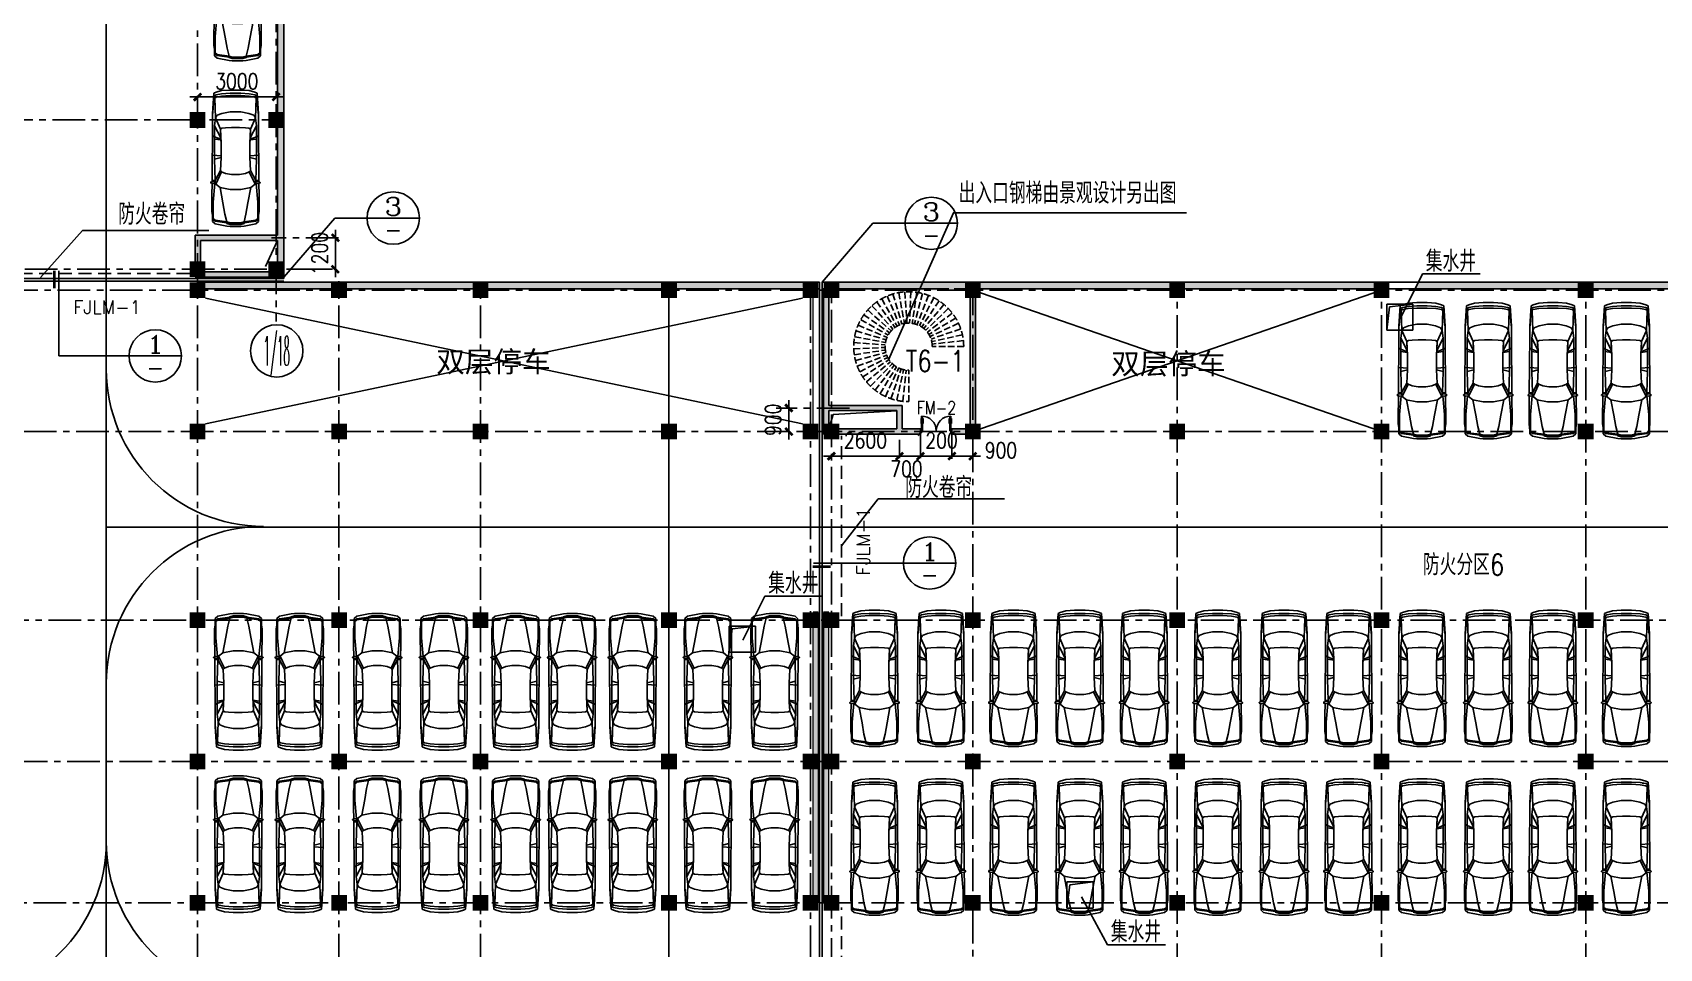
# Model space of a CAD drawing. Extents: x -542930 to 249594, y -301235 to 84515.
# Drawn here: x 37827 to 99945, y -207101 to -172118 of the extents above; entities that cross this region are included whole.
import ezdxf
from ezdxf.enums import TextEntityAlignment as Align

# ---------------------------------------------------------------- set-up
doc = ezdxf.new("R2010")
doc.units = 0
doc.header["$LTSCALE"] = 1000
doc.header["$MEASUREMENT"] = 0
for name, pattern in [('CENTER', [2, 1.25, -0.25, 0.25, -0.25]), ('DASH', [0.35, 0.25, -0.1]), ('DASHED', [0.75, 0.5, -0.25])]:
    doc.linetypes.add(name, pattern=pattern)
doc.layers.get('0').update_dxf_attribs({"linetype": 'CONTINUOUS'})
doc.layers.get('DEFPOINTS').update_dxf_attribs({"linetype": 'CONTINUOUS'})
for name, color, linetype in [('A-CH-TEXT', 2, 'CONTINUOUS'), ('A-COLUMN', 5, 'CONTINUOUS'), ('A-FURN', 251, 'CONTINUOUS'), ('A-GRID', 1, 'CENTER'), ('A-STAIR', 3, 'CONTINUOUS'), ('AXIS', 3, 'CONTINUOUS'), ('AXIS_TEXT', 7, 'CONTINUOUS'), ('OTHER', 7, 'CONTINUOUS'), ('PUB_DIM', 3, 'CONTINUOUS'), ('PUB_TITLE', 4, 'CONTINUOUS'), ('STAIR', 2, 'CONTINUOUS'), ('TEXT', 7, 'CONTINUOUS'), ('WALL', 255, 'CONTINUOUS'), ('WINDOW', 2, 'CONTINUOUS')]:
    doc.layers.add(name, color=color, linetype=linetype)
doc.styles.add('COMP', font='complex', dxfattribs={"bigfont": 'hztxt'})
doc.styles.add('COMPLEX', font='COMPLEX')
doc.styles.add('DIM_FONT', font='SIMPLEX.shx', dxfattribs={"width": 0.8})
doc.styles.add('HZTXT', font='SimSun.ttf', dxfattribs={"height": 0.8})
doc.styles.add('HZXY', font='romans.shx', dxfattribs={"width": 0.8, "bigfont": 'hztxt.shx'})
doc.dimstyles.new('AXIS200', dxfattribs={"dimscale": 2, "dimtxt": 300, "dimasz": 1, "dimexe": 250, "dimexo": 300, "dimgap": 150, "dimtad": 1, "dimdec": 0, "dimdsep": 46, "dimtxsty": 'DIM_FONT', "dimblk": '_DIMX', "dimblk1": '_DIMX', "dimblk2": '_DIMX', "dimsah": 1, "dimcen": 5, "dimse1": 1, "dimse2": 1, "dimclrt": 7, "dimadec": 0, "dimazin": 0, "dimtfac": 1, "dimtdec": 0, "dimtix": 1, "dimtmove": 2, "dimatfit": 3, "dimldrblk": '_DIMX', "dimfxl": 1, "dimarcsym": 0})

# ---------------------------------------------------------------- blocks, each defined once
blk = doc.blocks.new('_DIMX')
blk.add_line((-150, 0), (150, 0))
at = {"const_width": 50}
blk.add_lwpolyline([(-70, -70), (70, 70)], dxfattribs=at)
blk = doc.blocks.new('*D617')
at = {"layer": 'DEFPOINTS', "color": 0, "transparency": 16777216}
for p in [(72927, -187298), (73725, -187298), (73725, -188298)]:
    blk.add_point(p, dxfattribs=at)
at = {"layer": 'PUB_DIM', "color": 0, "lineweight": -2, "transparency": 16777216}
blk.add_line((72929, -188298), (73723, -188298), dxfattribs=at)
at = {"layer": 'PUB_DIM', "color": 0, "lineweight": -2, "transparency": 16777216, "xscale": 2, "yscale": 2, "zscale": 2, "rotation": 180}
blk.add_blockref('_DIMX', (72927, -188298), dxfattribs=at)
at = {"layer": 'PUB_DIM', "color": 0, "lineweight": -2, "transparency": 16777216, "xscale": 2, "yscale": 2, "zscale": 2}
blk.add_blockref('_DIMX', (73725, -188298), dxfattribs=at)
at = {"layer": 'PUB_DIM', "color": 7, "transparency": 16777216, "insert": (74803, -188079), "char_height": 600, "attachment_point": 5, "style": 'DIM_FONT'}
blk.add_mtext('900', dxfattribs=at)
blk = doc.blocks.new('M_F27')
for p, q in [((-2489, 522), (-2426, 736)), ((-2426, 736), (-2389, 824)), ((-2389, 824), (-1610, 874)), ((-2389, 824), (-1560, 874)), ((-2264, 812), (-2389, 824)), ((-2326, 736), (-2364, 522)), ((-2326, 736), (-2351, 596)), ((-2326, 736), (-2288, 811)), ((-2200, 786), (-2288, 811)), ((-2276, 522), (-2238, 736)), ((-2200, 786), (-2238, 736)), ((-1560, 874), (-2212, 815)), ((-2208, 815), (-2211, 814)), ((-1660, 862), (-2208, 815)), ((-1446, 761), (-2200, 786)), ((-1560, 874), (-1660, 862)), ((-1622, 510), (-1547, 698)), ((-1617, 869), (-1620, 866)), ((-1208, 874), (-1610, 874)), ((-1547, 698), (-1446, 761)), ((-1145, 799), (-1446, 761)), ((-1019, 572), (-1446, 761)), ((-1208, 874), (980, 889)), ((-1145, 799), (-682, 557)), ((-1145, 799), (124, 799)), ((-743, 849), (-793, 874)), ((-730, 799), (-743, 849)), ((-630, 555), (-730, 799)), ((-642, 799), (-605, 554)), ((-2, 547), (-27, 877)), ((124, 799), (61, 547)), ((941, 773), (124, 799)), ((564, 572), (941, 773)), ((1079, 748), (614, 522)), ((941, 773), (941, 874)), ((983, 777), (941, 773)), ((941, 773), (987, 765)), ((980, 902), (995, 790)), ((980, 790), (980, 898)), ((995, 790), (980, 790)), ((980, 790), (992, 746)), ((984, 905), (1020, 939)), ((992, 746), (1021, 747)), ((995, 790), (1022, 746)), ((1022, 748), (995, 790)), ((1021, 747), (1022, 748)), ((1053, 768), (1022, 746)), ((1036, 935), (1062, 857)), ((1036, 756), (1079, 748)), ((1051, 889), (1497, 893)), ((1057, 776), (1062, 857)), ((1770, 849), (1058, 784)), ((1204, 585), (1079, 748)), ((1506, 899), (2121, 899)), ((2461, 849), (1770, 849)), ((2272, 876), (2121, 899)), ((2272, 876), (2272, 874)), ((2437, 851), (2272, 876)), ((2511, 874), (2287, 874)), ((2398, 849), (2461, 773)), ((2437, 850), (2433, 851)), ((2498, 773), (2436, 849)), ((2511, 874), (2450, 850)), ((2461, 773), (2523, 321)), ((2561, 321), (2498, 773)), ((2599, 773), (2511, 874)), ((2599, 773), (2687, 321)), ((-2489, 522), (-2514, 196)), ((-2514, -206), (-2514, 196)), ((-2364, 522), (-2389, 196)), ((-2389, -206), (-2389, 196)), ((-2351, 594), (-2351, 596)), ((-2301, 196), (-2276, 522)), ((-2301, 196), (-2301, -206)), ((-1622, 510), (-1685, 196)), ((-1685, -206), (-1685, 196)), ((-1082, 145), (-1070, 371)), ((-1082, 145), (-1082, -156)), ((-1070, 371), (-1057, 510)), ((-1019, 572), (-1057, 510)), ((-680, 556), (-1019, 572)), ((-1019, 572), (-479, 547)), ((-680, 556), (-630, 555)), ((-605, 554), (-630, 555)), ((-479, 547), (-605, 554)), ((61, 547), (-479, 547)), ((61, 547), (564, 572)), ((564, 572), (614, 522)), ((614, 522), (677, 371)), ((677, 371), (714, 145)), ((714, -156), (714, 145)), ((1795, 472), (1204, 585)), ((1280, 196), (1204, 585)), ((1280, 196), (1280, -206)), ((2222, 397), (1795, 472)), ((2523, 321), (2222, 397)), ((2523, 321), (2586, 321)), ((2523, 321), (2561, 196)), ((2580, 196), (2542, 321)), ((2561, 196), (2561, -206)), ((2611, 196), (2574, 321)), ((2580, 321), (2618, 196)), ((2580, 196), (2580, -206)), ((2611, 196), (2611, -206)), ((2618, -206), (2618, 196)), ((2687, 321), (2699, 196)), ((2699, -206), (2699, 196)), ((-2489, -533), (-2514, -206)), ((-2489, -533), (-2426, -747)), ((-2389, -206), (-2364, -533)), ((-2326, -747), (-2364, -533)), ((-2351, -607), (-2351, -605)), ((-2351, -607), (-2326, -747)), ((-2276, -533), (-2301, -206)), ((-2276, -533), (-2238, -747)), ((-1685, -206), (-1622, -520)), ((-1622, -520), (-1547, -709)), ((-1019, -583), (-1446, -772)), ((-682, -568), (-1145, -809)), ((-1070, -382), (-1082, -156)), ((-1057, -520), (-1070, -382)), ((-1019, -583), (-1057, -520)), ((-479, -558), (-1019, -583)), ((-1019, -583), (-680, -567)), ((-730, -809), (-630, -566)), ((-680, -567), (-682, -568)), ((-680, -567), (-630, -566)), ((-605, -565), (-642, -809)), ((-630, -566), (-605, -565)), ((-605, -565), (-479, -558)), ((61, -558), (-479, -558)), ((-2, -558), (-27, -884)), ((61, -558), (124, -809)), ((564, -583), (61, -558)), ((614, -533), (564, -583)), ((564, -583), (941, -784)), ((677, -382), (614, -533)), ((1079, -759), (614, -533)), ((714, -156), (677, -382)), ((1204, -596), (1079, -759)), ((1204, -596), (1280, -206)), ((1795, -483), (1204, -596)), ((1795, -483), (2222, -407)), ((2523, -332), (2222, -407)), ((2523, -332), (2461, -784)), ((2561, -332), (2498, -784)), ((2523, -332), (2561, -206)), ((2586, -332), (2523, -332)), ((2580, -206), (2542, -332)), ((2618, -6), (2561, -6)), ((2574, -332), (2611, -206)), ((2618, -206), (2580, -332)), ((2687, -332), (2599, -784)), ((2687, -332), (2699, -206)), ((-2426, -747), (-2389, -835)), ((-2389, -835), (-2264, -823)), ((-1560, -885), (-2389, -835)), ((-1610, -885), (-2389, -835)), ((-2326, -747), (-2288, -822)), ((-2288, -822), (-2200, -797)), ((-2200, -797), (-2238, -747)), ((-2212, -826), (-1560, -885)), ((-2208, -826), (-2211, -825)), ((-1660, -872), (-2208, -826)), ((-1446, -772), (-2200, -797)), ((-1560, -885), (-1660, -872)), ((-1621, -877), (-1617, -880)), ((-1610, -885), (-1208, -885)), ((-1547, -709), (-1446, -772)), ((-1145, -809), (-1446, -772)), ((-1208, -885), (980, -900)), ((-1145, -809), (124, -809)), ((-743, -860), (-793, -885)), ((-743, -860), (-730, -809)), ((941, -784), (124, -809)), ((987, -776), (941, -784)), ((983, -788), (941, -784)), ((941, -885), (941, -784)), ((992, -757), (980, -800)), ((995, -800), (980, -800)), ((995, -800), (980, -913)), ((980, -909), (980, -800)), ((984, -916), (1020, -950)), ((992, -757), (1021, -758)), ((995, -800), (1022, -757)), ((1022, -758), (995, -800)), ((1021, -758), (1022, -758)), ((1022, -757), (1053, -779)), ((1036, -767), (1079, -759)), ((1036, -946), (1062, -867)), ((1051, -901), (1497, -904)), ((1057, -787), (1062, -867)), ((1770, -860), (1058, -795)), ((2121, -910), (1506, -910)), ((1770, -860), (2461, -860)), ((2121, -910), (2272, -887)), ((2270, -887), (2121, -910)), ((2437, -861), (2272, -887)), ((2272, -885), (2272, -887)), ((2285, -885), (2511, -885)), ((2398, -860), (2461, -784)), ((2436, -860), (2498, -784)), ((2437, -861), (2436, -860)), ((2450, -861), (2511, -885)), ((2599, -784), (2511, -885))]:
    blk.add_line(p, q)
for centre, start, end in [((990, 898), 132.96497, 179.74535), ((1027, 932), 18.15727, 132.96497), ((1047, 776), 305.15418, 356.86364), ((990, -909), 180.25465, 227.03503), ((1027, -942), 227.03503, 341.84273), ((1047, -787), 3.17983, 54.84582)]:
    blk.add_arc(centre, 10, start, end)
at = {"width": 0.8, "flags": 9}
for tag in ['XSIZE', 'YSIZE']:
    blk.add_attdef(tag, (0, 0), '', height=0.5, dxfattribs=at)
blk = doc.blocks.new('_FZH')
blk.add_solid([(-0.5, -0.5), (0.5, -0.5), (-0.5, 0.5), (0.5, 0.5)])
blk = doc.blocks.new('*D618')
at = {"layer": 'DEFPOINTS', "color": 0, "transparency": 16777216}
for p in [(48390, -179959), (49390, -179959), (48390, -181159)]:
    blk.add_point(p, dxfattribs=at)
at = {"layer": 'PUB_DIM', "color": 0, "lineweight": -2, "transparency": 16777216}
for p, q in [((49390, -179957), (49390, -179955)), ((49390, -181159), (49390, -179959)), ((49390, -181161), (49390, -181163))]:
    blk.add_line(p, q, dxfattribs=at)
at = {"layer": 'PUB_DIM', "color": 0, "lineweight": -2, "transparency": 16777216, "xscale": 2, "yscale": 2, "zscale": 2}
for p, rotation in [((49390, -179959), 270), ((49390, -181159), 90)]:
    blk.add_blockref('_DIMX', p, dxfattribs=dict(at, rotation=rotation))
at = {"layer": 'PUB_DIM', "color": 7, "transparency": 16777216, "insert": (48790, -180559), "char_height": 600, "attachment_point": 5, "rotation": 90, "style": 'DIM_FONT'}
blk.add_mtext('1200', dxfattribs=at)
blk = doc.blocks.new('*D583')
at = {"layer": 'DEFPOINTS', "color": 0, "transparency": 16777216}
for p in [(70925, -187298), (71727, -187298), (71727, -188298)]:
    blk.add_point(p, dxfattribs=at)
at = {"layer": 'PUB_DIM', "color": 0, "lineweight": -2, "transparency": 16777216}
blk.add_line((70927, -188298), (71725, -188298), dxfattribs=at)
at = {"layer": 'PUB_DIM', "color": 0, "lineweight": -2, "transparency": 16777216, "xscale": 2, "yscale": 2, "zscale": 2, "rotation": 180}
blk.add_blockref('_DIMX', (70925, -188298), dxfattribs=at)
at = {"layer": 'PUB_DIM', "color": 0, "lineweight": -2, "transparency": 16777216, "xscale": 2, "yscale": 2, "zscale": 2}
blk.add_blockref('_DIMX', (71727, -188298), dxfattribs=at)
at = {"layer": 'PUB_DIM', "color": 7, "transparency": 16777216, "insert": (71194, -188782), "char_height": 600, "attachment_point": 5, "style": 'DIM_FONT'}
blk.add_mtext('700', dxfattribs=at)
blk = doc.blocks.new('_AXISO')
blk.add_circle((0, 0), 0.5)
at = {"layer": 'AXIS_TEXT', "style": 'COMPLEX', "width": 1.041667}
blk.add_attdef('A', text='', height=0.56, dxfattribs=at).set_placement((-0.25, -0.28), (0.25, -0.28), align=Align.FIT)
blk = doc.blocks.new('*D584')
at = {"layer": 'DEFPOINTS', "color": 0, "transparency": 16777216}
for p in [(71727, -187298), (72927, -187298), (72927, -188298)]:
    blk.add_point(p, dxfattribs=at)
at = {"layer": 'PUB_DIM', "color": 0, "lineweight": -2, "transparency": 16777216}
for p, q in [((71725, -188298), (71723, -188298)), ((71727, -188298), (72927, -188298)), ((72929, -188298), (72931, -188298))]:
    blk.add_line(p, q, dxfattribs=at)
at = {"layer": 'PUB_DIM', "color": 0, "lineweight": -2, "transparency": 16777216, "xscale": 2, "yscale": 2, "zscale": 2}
blk.add_blockref('_DIMX', (71727, -188298), dxfattribs=at)
at = {"layer": 'PUB_DIM', "color": 0, "lineweight": -2, "transparency": 16777216, "xscale": 2, "yscale": 2, "zscale": 2, "rotation": 180}
blk.add_blockref('_DIMX', (72927, -188298), dxfattribs=at)
at = {"layer": 'PUB_DIM', "color": 7, "transparency": 16777216, "insert": (72327, -187698), "char_height": 600, "attachment_point": 5, "style": 'DIM_FONT'}
blk.add_mtext('1200', dxfattribs=at)
blk = doc.blocks.new('*D585')
at = {"layer": 'DEFPOINTS', "color": 0, "transparency": 16777216}
for p in [(65703, -186459), (66703, -186459), (65703, -187359)]:
    blk.add_point(p, dxfattribs=at)
at = {"layer": 'PUB_DIM', "color": 0, "lineweight": -2, "transparency": 16777216}
for p, q in [((66703, -186457), (66703, -186455)), ((66703, -187359), (66703, -186459)), ((66703, -187361), (66703, -187363))]:
    blk.add_line(p, q, dxfattribs=at)
at = {"layer": 'PUB_DIM', "color": 0, "lineweight": -2, "transparency": 16777216, "xscale": 2, "yscale": 2, "zscale": 2}
for p, rotation in [((66703, -186459), 270), ((66703, -187359), 90)]:
    blk.add_blockref('_DIMX', p, dxfattribs=dict(at, rotation=rotation))
at = {"layer": 'PUB_DIM', "color": 7, "transparency": 16777216, "insert": (66103, -186909), "char_height": 600, "attachment_point": 5, "rotation": 90, "style": 'DIM_FONT'}
blk.add_mtext('900', dxfattribs=at)
blk = doc.blocks.new('*D586')
at = {"layer": 'DEFPOINTS', "color": 0, "transparency": 16777216}
for p in [(68327, -187298), (70927, -187298), (70927, -188298)]:
    blk.add_point(p, dxfattribs=at)
at = {"layer": 'PUB_DIM', "color": 0, "lineweight": -2, "transparency": 16777216}
blk.add_line((68329, -188298), (70925, -188298), dxfattribs=at)
at = {"layer": 'PUB_DIM', "color": 0, "lineweight": -2, "transparency": 16777216, "xscale": 2, "yscale": 2, "zscale": 2, "rotation": 180}
blk.add_blockref('_DIMX', (68327, -188298), dxfattribs=at)
at = {"layer": 'PUB_DIM', "color": 0, "lineweight": -2, "transparency": 16777216, "xscale": 2, "yscale": 2, "zscale": 2}
blk.add_blockref('_DIMX', (70927, -188298), dxfattribs=at)
at = {"layer": 'PUB_DIM', "color": 7, "transparency": 16777216, "insert": (69627, -187698), "char_height": 600, "attachment_point": 5, "style": 'DIM_FONT'}
blk.add_mtext('2600', dxfattribs=at)
blk = doc.blocks.new('M_A20TUI')
for p, q in [((-0.5, 0.004), (-0.433, 0.004)), ((-0.5, 0.004), (-0.5, -0.062)), ((-0.483, 0.396), (-0.483, 0.235)), ((-0.467, 0.471), (-0.467, -0.062)), ((-0.433, 0.47), (-0.433, 0.004)), ((-0.417, 0.396), (-0.417, 0.235)), ((0.417, 0.396), (0.417, 0.235)), ((0.433, 0.47), (0.433, 0.004)), ((0.5, 0.004), (0.433, 0.004)), ((0.467, 0.471), (0.467, -0.062)), ((0.483, 0.396), (0.483, 0.235)), ((0.5, 0.004), (0.5, -0.062)), ((-0.5, -0.062), (-0.467, -0.062)), ((0.5, -0.062), (0.467, -0.062))]:
    blk.add_line(p, q)
for centre, start, end in [((-0.467, 0.004), 0, 90), ((0.467, 0.004), 90, 180)]:
    blk.add_arc(centre, 0.467, start, end)
blk = doc.blocks.new('*D608')
at = {"layer": 'DEFPOINTS', "color": 0, "transparency": 16777216}
for p in [(44127, -174580), (44127, -175580), (47127, -175580)]:
    blk.add_point(p, dxfattribs=at)
at = {"layer": 'PUB_DIM', "color": 0, "lineweight": -2, "transparency": 16777216}
blk.add_line((47125, -174580), (44129, -174580), dxfattribs=at)
at = {"layer": 'PUB_DIM', "color": 0, "lineweight": -2, "transparency": 16777216, "xscale": 2, "yscale": 2, "zscale": 2, "rotation": 180}
blk.add_blockref('_DIMX', (44127, -174580), dxfattribs=at)
at = {"layer": 'PUB_DIM', "color": 0, "lineweight": -2, "transparency": 16777216, "xscale": 2, "yscale": 2, "zscale": 2}
blk.add_blockref('_DIMX', (47127, -174580), dxfattribs=at)
at = {"layer": 'PUB_DIM', "color": 7, "transparency": 16777216, "insert": (45627, -173980), "char_height": 600, "attachment_point": 5, "style": 'DIM_FONT'}
blk.add_mtext('3000', dxfattribs=at)
blk = doc.blocks.new('_INDEX')
blk.add_line((-0.5, 0), (0.5, 0))
blk.add_circle((0, 0), 0.5)
at = {"style": 'COMP'}
for tag, width, p, p2 in [('1', 2.333333, (-0.17, 0.05), (0.17, 0.05)), ('-', 1.166667, (-0.17, -0.39), (0.17, -0.39))]:
    blk.add_attdef(tag, text='', height=0.34, dxfattribs=dict(at, width=width)).set_placement(p, p2, align=Align.FIT)

msp = doc.modelspace()

# ---------------------------------------------------------------- hatches: boundary and pattern name
at = {"layer": 'PUB_DIM'}
h = msp.add_hatch(color=256, dxfattribs=at)
h.paths.add_polyline_path([(47427.295, -168658.951), (47177.295, -168658.951), (47177.295, -179858.951), (47127.295, -179858.951), (47127.295, -179958.951), (47427.295, -179958.951)])
h.paths.add_polyline_path([(47177.295, -181158.951), (47427.295, -181158.951), (47427.295, -179958.951), (47127.295, -179958.951), (47127.295, -180058.951), (47177.295, -180058.951)])
h.paths.add_polyline_path([(47127.295, -180058.951), (47127.295, -179858.951), (44127.295, -179858.951), (44127.295, -181158.951), (44238.323, -181158.951), (44238.323, -180058.951)])
h.paths.add_polyline_path([(62127.295, -181658.951), (62127.295, -181908.951), (67184.561, -181908.951), (67308.534, -181658.951)])
h.paths.add_polyline_path([(62127.295, -181908.951), (62127.295, -181658.951), (54927.295, -181658.951), (54927.295, -181908.951)])
h.paths.add_polyline_path([(49527.295, -181658.951), (49527.295, -181908.951), (54927.295, -181908.951), (54927.295, -181658.951)])
h.paths.add_polyline_path([(47127.295, -181658.951), (47127.295, -181908.951), (49527.295, -181908.951), (49527.295, -181658.951)])
h = msp.add_hatch(color=256, dxfattribs=at)
h.paths.add_polyline_path([(44038.323, -181158.951), (44127.295, -181158.951), (44127.295, -179858.951), (44038.323, -179858.951)])
h.paths.add_polyline_path([(44127.295, -181658.951), (44127.295, -181908.951), (47127.295, -181908.951), (47127.295, -181658.951)])
msp.add_hatch(color=256, dxfattribs=at).paths.add_polyline_path([(47127.295, -181458.951), (47127.295, -181258.951), (44238.323, -181258.951), (44238.323, -181158.951), (44127.295, -181158.951), (44127.295, -181458.951)])
h = msp.add_hatch(color=256, dxfattribs=at)
h.paths.add_polyline_path([(68327.295, -181658.951), (68327.295, -181908.951), (71706.882, -181908.951), (71817.201, -181658.951)])
h.paths.add_polyline_path([(73727.295, -181958.951), (73727.295, -181658.951), (71817.201, -181658.951), (71684.818, -181958.951)])
h.paths.add_polyline_path([(81527.295, -181908.951), (81527.295, -181658.951), (73727.295, -181658.951), (73727.295, -181958.951), (73831.388, -181958.951), (73831.388, -181908.951)])
h.paths.add_polyline_path([(81527.295, -181658.951), (81527.295, -181908.951), (90609.617, -181908.951), (90733.591, -181658.951)])
h.paths.add_polyline_path([(89327.295, -181658.951), (89327.295, -181908.951), (97127.295, -181908.951), (97127.295, -181658.951)])
h.paths.add_polyline_path([(73727.295, -187358.951), (73831.388, -187322.919), (73831.388, -181994.983), (73727.295, -181958.951)])
h.paths.add_polyline_path([(73631.388, -187258.951), (72929.481, -187258.951), (72929.481, -187358.951), (73727.295, -187358.951), (73727.295, -181958.951), (73631.388, -181958.951)])
h.paths.add_polyline_path([(73727.295, -187458.951), (73727.295, -187358.951), (72929.481, -187358.951), (72929.481, -187406.859), (72929.481, -187458.951)])
h.paths.add_polyline_path([(71729.481, -187458.951), (71729.481, -187358.951), (68327.295, -187358.951), (68327.295, -187458.951)])
h.paths.add_polyline_path([(71729.481, -187358.951), (71729.481, -187258.951), (71027.295, -187258.951), (71027.295, -186358.951), (68327.295, -186358.951), (68327.295, -186558.951), (70827.295, -186558.951), (70827.295, -187258.951), (68327.295, -187258.951), (68327.295, -187358.951)])
h.paths.add_polyline_path([(68227.295, -186558.951), (68327.295, -186558.951), (68327.295, -186458.951), (68027.295, -186458.951), (68027.295, -187358.951), (68327.295, -187358.951), (68327.295, -187258.951), (68227.295, -187258.951)])
h.paths.add_polyline_path([(68027.295, -186458.951), (68327.295, -186458.951), (68327.295, -186358.951), (68227.295, -186358.951), (68227.295, -181958.951), (68027.295, -181958.951)])
h = msp.add_hatch(color=256, dxfattribs=at)
h.paths.add_polyline_path([(104802.487, -181908.951), (104802.487, -181958.951), (104927.295, -181958.951), (104927.295, -181658.951), (97127.295, -181658.951), (97127.295, -181908.951)])
h.paths.add_polyline_path([(112727.295, -181908.951), (112727.295, -181658.951), (104927.295, -181658.951), (104927.295, -181958.951), (105052.487, -181958.951), (105052.487, -181908.951)])
h.paths.add_polyline_path([(112727.295, -181658.951), (112727.295, -181908.951), (120527.295, -181908.951), (120527.295, -181658.951)])
h.paths.add_polyline_path([(126836.445, -181908.951), (126685.044, -181658.951), (120527.295, -181658.951), (120527.295, -181908.951)])
h = msp.add_hatch(color=256, dxfattribs=at)
h.paths.add_polyline_path([(67627.295, -199958.951), (67827.295, -199958.951), (67827.295, -194558.951), (67627.295, -194558.951)])
h.paths.add_polyline_path([(68227.295, -194558.951), (68027.295, -194558.951), (68027.295, -199958.951), (68227.295, -199958.951)])
h.paths.add_polyline_path([(67627.295, -205358.951), (67827.295, -205358.951), (67827.295, -199958.951), (67627.295, -199958.951)])
h.paths.add_polyline_path([(68027.295, -205358.951), (68227.295, -205358.951), (68227.295, -199958.951), (68027.295, -199958.951)])

# ---------------------------------------------------------------- linework, layer by layer
for p, q in [((38837.138, -181214.442), (38837.138, -184468.465)), ((41513.677, -184468.465), (43513.677, -184468.465)), ((71077.896, -192379.414), (73077.896, -192379.414))]:
    msp.add_line(p, q)
at = {"color": 6}
for p, q in [((89327.295, -181958.951), (73727.295, -187358.951)), ((73727.295, -181958.951), (89327.295, -187358.951)), ((67227.295, -182258.951), (44427.295, -187058.951)), ((44427.295, -182258.951), (67227.295, -187058.951))]:
    msp.add_line(p, q, dxfattribs=at)
at = {"const_width": 100}
for points in [[(38659.16, -181212.987), (38659.16, -181890.502)], [(67616.994, -192520.289), (68294.51, -192520.289)]]:
    msp.add_lwpolyline(points, dxfattribs=at)
for centre in [(42513.677, -184468.465), (72077.896, -192379.414)]:
    msp.add_circle(centre, 1000)
at = {"layer": 'A-CH-TEXT', "color": 7}
for points in [[(70510.344, -184620.493), (72990.271, -179000.592), (81884.308, -179000.592)], [(38137.095, -181469.262), (39736.063, -179678.83), (44560.333, -179678.83)], [(68710.641, -191722.275), (70116.102, -189931.843), (74940.371, -189931.843)]]:
    msp.add_lwpolyline(points, dxfattribs=at)
at = {"layer": 'A-GRID'}
for p, q in [((44127.295, -271788.866), (44127.295, -115157.434)), ((47127.295, -160858.951), (47127.295, -183159.641)), ((6583.67, -175458.951), (46818.44, -175458.951)), ((49512.958, -179958.951), (46950.109, -179958.951)), ((7527.582, -181158.951), (49520.777, -181158.951)), ((2780.404, -181958.951), (66270.031, -181958.951)), ((49527.295, -271788.866), (49527.295, -181613.393)), ((54927.295, -271788.866), (54927.295, -181658.951)), ((66370.031, -181958.951), (141849.553, -181958.951)), ((67527.295, -231473.112), (67527.295, -181658.951)), ((68327.295, -217958.951), (68327.295, -181658.951)), ((73727.295, -181658.951), (73727.295, -224158.951)), ((81527.295, -224158.951), (81527.295, -181658.951)), ((89327.295, -224158.951), (89327.295, -181658.951)), ((97127.295, -224158.951), (97127.295, -181658.951)), ((69017.962, -186458.951), (66217.962, -186458.951)), ((3490.333, -187358.951), (141849.553, -187358.951)), ((70927.295, -188369.874), (70927.295, -187669.874)), ((4438.214, -194558.951), (141849.553, -194558.951)), ((5149.162, -199958.951), (141849.553, -199958.951)), ((5860.068, -205358.951), (141849.553, -205358.951))]:
    msp.add_line(p, q, dxfattribs=at)
at = {"layer": 'A-STAIR'}
for p, q in [((40642.236, -126309.036), (40642.236, -202958.951)), ((13227.295, -181508.181), (47427.295, -181513.393)), ((13227.295, -181613.393), (47427.295, -181613.393)), ((67870.031, -181658.951), (67870.031, -218258.951)), ((67970.031, -181658.951), (67970.031, -218258.951)), ((40642.236, -191006.642), (139927.295, -191006.642)), ((40639.355, -258209.852), (40642.236, -202958.951))]:
    msp.add_line(p, q, dxfattribs=at)
for centre, start, end in [((46643.05, -184979.402), 180, 270), ((46643.05, -196979.402), 90, 180), ((34643.05, -203016.093), 270, 0), ((46643.05, -203016.093), 180, 270)]:
    msp.add_arc(centre, 6000, start, end, dxfattribs=at)
at = {"layer": 'OTHER', "color": 6}
msp.add_line((46723.824, -181050.58), (47177.295, -180058.951), dxfattribs=at)
at = {"layer": 'OTHER', "linetype": 'DASHED'}
for p, q in [((43827.295, -181327.254), (37239.664, -181327.254)), ((68710.641, -194415.818), (68710.641, -187528.233)), ((68715.851, -212381.972), (68715.851, -205532.684))]:
    msp.add_line(p, q, dxfattribs=at)
at = {"layer": 'PUB_DIM'}
for p, q in [((47427.295, -181458.951), (49370.535, -179205.345)), ((49370.535, -179205.345), (51099.868, -179205.345)), ((67970.031, -181658.951), (69913.271, -179405.345)), ((69913.271, -179405.345), (71642.604, -179405.345)), ((62127.295, -271788.866), (62127.295, -181658.951)), ((38837.138, -184468.465), (42013.677, -184468.465)), ((71729.481, -187458.951), (71729.481, -188379.965)), ((72929.481, -187458.951), (72929.481, -188404.96)), ((67647.714, -192379.414), (71577.896, -192379.414))]:
    msp.add_line(p, q, dxfattribs=at)
at = {"layer": 'PUB_TITLE'}
for p, q in [((90891.439, -181340.641), (90055.786, -183025.782)), ((90891.439, -181340.641), (93103.842, -181340.641)), ((89534.333, -182486.896), (89534.333, -183486.896)), ((89534.333, -182486.896), (90534.333, -182486.896)), ((89534.333, -183486.896), (89641.738, -182593.12)), ((89641.738, -182593.12), (90534.333, -182486.896)), ((90534.333, -182486.896), (90534.333, -183486.896)), ((89534.333, -183486.896), (90534.333, -183486.896)), ((68227.295, -187258.951), (68390.003, -186706.833)), ((68390.003, -186706.833), (70827.295, -186570.165)), ((65786.079, -193643.196), (64950.427, -195328.337)), ((65786.079, -193643.196), (67998.482, -193643.196)), ((64428.973, -194789.451), (65428.973, -194789.451)), ((64428.973, -194789.451), (64428.973, -195789.451)), ((64428.973, -195789.451), (64536.379, -194895.675)), ((64536.379, -194895.675), (65428.973, -194789.451)), ((65428.973, -194789.451), (65428.973, -195789.451)), ((64428.973, -195789.451), (65428.973, -195789.451)), ((77319.775, -204562.091), (77319.775, -205562.091)), ((77319.775, -204562.091), (78319.775, -204562.091)), ((77319.775, -205562.091), (77427.181, -204668.315)), ((77427.181, -204668.315), (78319.775, -204562.091)), ((78319.775, -204562.091), (78319.775, -205562.091)), ((77319.775, -205562.091), (78319.775, -205562.091)), ((78866.434, -206957.617), (77878.745, -205127.255)), ((78866.434, -206957.617), (81078.837, -206957.617))]:
    msp.add_line(p, q, dxfattribs=at)
at = {"layer": 'STAIR', "linetype": 'DASH'}
for p, q in [((69878.482, -182552.091), (70679.264, -183445.818)), ((70057.948, -182408.204), (70756.178, -183384.152)), ((70252.074, -182284.809), (70839.375, -183331.268)), ((70458.532, -182183.386), (70927.857, -183287.801)), ((70674.843, -182105.151), (71020.562, -183254.272)), ((70898.414, -182051.045), (71116.378, -183231.083)), ((71126.561, -182021.715), (71214.156, -183218.513)), ((71356.548, -182017.514), (71312.721, -183216.713)), ((71585.614, -182038.491), (71410.892, -183225.704)), ((71811.012, -182084.397), (71507.491, -183245.377)), ((72030.036, -182154.679), (71601.359, -183275.498)), ((72240.06, -182248.494), (71691.37, -183315.705)), ((72438.564, -182364.717), (71776.442, -183365.515)), ((72623.165, -182501.954), (71855.557, -183424.33)), ((69448.548, -183088.335), (70495.007, -183675.636)), ((69571.943, -182894.209), (70547.891, -183592.44)), ((69715.83, -182714.743), (70609.556, -183515.526)), ((72791.649, -182658.557), (71927.765, -183491.446)), ((72941.994, -182832.648), (71992.198, -183566.056)), ((73072.397, -183022.138), (72048.085, -183647.266)), ((73181.293, -183224.753), (72094.755, -183734.102)), ((69214.784, -183734.675), (70394.822, -183952.639)), ((69268.89, -183511.104), (70418.011, -183856.823)), ((69347.124, -183294.793), (70451.54, -183764.118)), ((73267.375, -183438.064), (72131.647, -183825.52)), ((73329.611, -183659.509), (72158.32, -183920.425)), ((69181.252, -184192.809), (70380.452, -184148.982)), ((69185.454, -183962.822), (70382.252, -184050.417)), ((69202.23, -184421.875), (70389.442, -184247.154)), ((69248.136, -184647.273), (70409.116, -184343.753)), ((69318.418, -184866.297), (70439.237, -184437.62)), ((73367.253, -183886.433), (72174.452, -184017.678)), ((73379.851, -184116.113), (72179.851, -184116.113)), ((69412.233, -185076.321), (70479.443, -184527.631)), ((69528.456, -185274.825), (70529.253, -184612.704)), ((69665.692, -185459.426), (70588.069, -184691.818)), ((69822.296, -185627.91), (70655.185, -184764.026)), ((69996.387, -185778.255), (70729.795, -184828.459)), ((70185.877, -185908.658), (70811.005, -184884.346)), ((70388.492, -186017.554), (70897.84, -184931.016)), ((70601.803, -186103.636), (70989.259, -184967.908)), ((70823.248, -186165.872), (71084.164, -184994.581)), ((71050.172, -186203.515), (71181.417, -185010.713)), ((71279.851, -186216.113), (71279.851, -185016.113))]:
    msp.add_line(p, q, dxfattribs=at)
for radius in [2100, 900]:
    msp.add_arc((71279.851, -184116.113), radius, 0, 270, dxfattribs=at)
at = {"layer": 'WALL', "color": 54}
for p, q in [((47177.295, -179858.951), (47177.295, -160908.951)), ((47427.295, -161158.951), (47427.295, -181513.393)), ((44038.323, -181444.966), (44038.323, -179858.951)), ((47177.295, -179858.951), (44038.323, -179858.951)), ((44238.323, -181258.951), (44238.323, -180058.951)), ((47177.295, -180058.951), (44238.323, -180058.951)), ((47177.295, -181513.355), (47177.295, -180058.951)), ((47177.295, -181258.951), (44238.323, -181258.951)), ((47427.295, -181458.951), (44038.323, -181458.951)), ((44127.295, -181658.951), (67870.031, -181658.951)), ((44127.295, -181908.951), (44127.295, -181658.951)), ((44127.295, -181908.951), (67627.295, -181908.951)), ((67827.295, -181908.951), (67870.031, -181908.951)), ((128327.295, -181658.951), (67970.031, -181658.951)), ((67970.031, -181908.951), (68027.295, -181908.951)), ((68027.295, -187458.951), (68027.295, -181908.951)), ((68227.295, -186358.951), (68227.295, -181908.951)), ((68227.295, -181908.951), (72814.561, -181908.951)), ((73014.561, -181908.951), (73631.388, -181908.951)), ((73631.388, -187258.951), (73631.388, -181908.951)), ((73831.388, -187458.951), (73831.388, -181908.951)), ((73831.388, -181908.951), (104802.487, -181908.951)), ((71027.295, -186358.951), (68227.295, -186358.951)), ((70827.295, -186558.951), (68227.295, -186558.951)), ((68227.295, -187258.951), (68227.295, -186558.951)), ((70827.295, -187258.951), (70827.295, -186558.951)), ((71027.295, -187258.951), (71027.295, -186358.951)), ((67827.295, -187458.951), (67627.295, -187458.951)), ((71729.481, -187458.951), (68027.295, -187458.951)), ((70827.295, -187258.951), (68227.295, -187258.951)), ((71729.481, -187258.951), (71027.295, -187258.951)), ((71729.481, -187458.951), (71729.481, -187258.951)), ((73631.388, -187258.951), (72929.481, -187258.951)), ((72929.481, -187458.951), (72929.481, -187258.951)), ((73831.388, -187458.951), (72929.481, -187458.951)), ((67627.295, -194258.951), (67827.295, -194258.951)), ((68027.295, -194258.951), (68227.295, -194258.951)), ((67627.295, -205358.951), (67827.295, -205358.951)), ((68027.295, -205358.951), (68227.295, -205358.951))]:
    msp.add_line(p, q, dxfattribs=at)
at = {"layer": 'WALL', "color": 54, "const_width": 50}
for points in [[(67627.295, -187458.951), (67627.295, -181908.951)], [(67877.295, -187458.951), (67877.295, -181908.951)], [(67627.295, -205358.951), (67627.295, -194258.951)], [(67827.295, -205358.951), (67827.295, -194258.951)], [(68027.295, -205358.951), (68027.295, -194258.951)], [(68227.295, -205358.951), (68227.295, -194258.951)]]:
    msp.add_lwpolyline(points, dxfattribs=at)

# ---------------------------------------------------------------- block references
at = {"layer": 'A-COLUMN', "xscale": 600, "yscale": 600, "zscale": 599.9999999999989}
for p in [(44127.295, -175458.951), (47127.295, -175458.951), (44127.295, -181158.951), (47127.295, -181158.951), (44127.295, -181958.951), (49527.295, -181958.951), (54927.295, -181958.951), (62127.295, -181958.951), (67527.295, -181958.951), (68327.295, -181958.951), (73727.295, -181958.951), (81527.295, -181958.951), (89327.295, -181958.951), (97127.295, -181958.951), (44127.295, -187358.951), (49533.06, -187358.951), (54927.295, -187358.951), (62127.295, -187358.951), (67527.295, -187358.951), (68327.295, -187358.951), (73727.295, -187358.951), (81527.295, -187358.951), (89327.295, -187358.951), (97127.295, -187358.951), (44127.295, -194558.951), (49533.06, -194558.951), (54927.295, -194558.951), (62127.295, -194558.951), (67527.295, -194558.951), (68327.295, -194558.951), (73727.295, -194558.951), (81527.295, -194558.951), (89327.295, -194558.951), (97127.295, -194558.951), (44127.295, -199958.951), (49533.06, -199958.951), (54927.295, -199958.951), (62127.295, -199958.951), (67527.295, -199958.951), (68327.295, -199958.951), (73727.295, -199958.951), (81527.295, -199958.951), (89327.295, -199958.951), (97127.295, -199958.951), (44127.295, -205358.951), (49533.06, -205358.951), (54927.295, -205358.951), (62127.295, -205358.951), (67527.295, -205358.951), (68327.295, -205358.951), (73727.295, -205358.951), (81527.295, -205358.951), (89327.295, -205358.951), (97127.295, -205358.951)]:
    msp.add_blockref('_FZH', p, dxfattribs=at)
at = {"layer": 'A-FURN', "color": 251, "xscale": -1, "rotation": 90}
for p in [(45649.598, -170495.017), (45570.093, -176827.485), (90872.939, -184940.595), (93405.262, -184940.595), (95864.674, -184940.595), (98672.939, -184940.595), (69969.573, -196690.341), (72501.896, -196690.341), (75272.939, -196690.341), (77805.262, -196690.341), (80264.674, -196690.341), (83072.939, -196690.341), (85605.262, -196690.341), (88064.674, -196690.341), (90872.939, -196690.341), (93405.262, -196690.341), (95864.674, -196690.341), (98672.939, -196690.341), (69969.573, -203132.654), (72501.896, -203132.654), (75272.939, -203132.654), (77805.262, -203132.654), (80264.674, -203132.654), (83072.939, -203132.654), (85605.262, -203132.654), (88064.674, -203132.654), (90872.939, -203132.654), (93405.262, -203132.654), (95864.674, -203132.654), (98672.939, -203132.654)]:
    msp.add_blockref('M_F27', p, dxfattribs=at)
at = {"layer": 'A-FURN', "color": 251, "rotation": 90}
for p in [(45678.687, -197011.471), (48025.705, -197011.471), (50981.136, -197011.471), (53528.539, -197011.471), (56268.648, -197011.471), (58423.429, -197011.471), (60738.888, -197011.471), (63607.475, -197011.471), (66154.878, -197011.471), (45678.687, -203211.712), (48025.705, -203211.712), (50981.136, -203211.712), (53528.539, -203211.712), (56268.648, -203211.712), (58423.429, -203211.712), (60738.888, -203211.712), (63607.475, -203211.712), (66154.878, -203211.712)]:
    msp.add_blockref('M_F27', p, dxfattribs=at)
at = {"layer": 'AXIS'}
ref = msp.add_blockref('_AXISO', (47153.234, -184276.704), dxfattribs=dict(at, xscale=2000, yscale=2000, zscale=2000))
ref.add_attrib('A', '1/18', dxfattribs={"layer": 'AXIS_TEXT', "height": 1120, "style": 'COMPLEX', "width": 0.284091}).set_placement((46653.234, -184836.704), (47653.234, -184836.704), align=Align.FIT)
at = {"layer": 'PUB_DIM'}
ref = msp.add_blockref('_INDEX', (51599.868, -179205.345), dxfattribs=dict(at, xscale=2000, yscale=2000, zscale=2000))
ref.add_attrib('1', '3', dxfattribs={"layer": '0', "height": 680, "style": 'COMP', "width": 1.5}).set_placement((51259.868, -179105.345), (51939.868, -179105.345), align=Align.FIT)
ref.add_attrib('-', '-', dxfattribs={"layer": '0', "height": 680, "style": 'COMP', "width": 1.166667}).set_placement((51259.868, -179985.345), (51939.868, -179985.345), align=Align.FIT)
ref = msp.add_blockref('_INDEX', (72142.604, -179405.345), dxfattribs=dict(at, xscale=2000, yscale=2000, zscale=2000))
ref.add_attrib('1', '3', dxfattribs={"layer": '0', "height": 680, "style": 'COMP', "width": 1.5}).set_placement((71802.604, -179305.345), (72482.604, -179305.345), align=Align.FIT)
ref.add_attrib('-', '-', dxfattribs={"layer": '0', "height": 680, "style": 'COMP', "width": 1.166667}).set_placement((71802.604, -180185.345), (72482.604, -180185.345), align=Align.FIT)
at = {"layer": 'WINDOW', "xscale": 1200, "yscale": 1200, "zscale": 1199.999999999998}
msp.add_blockref('M_A20TUI', (72329.481, -187331.915), dxfattribs=at)

# ---------------------------------------------------------------- texts
at = {"style": 'COMP'}
for tag, text, width, p, p2 in [('1', '1', 2.333333, (42173.677, -184368.465), (42853.677, -184368.465)), ('-', '-', 1.166667, (42173.677, -185248.465), (42853.677, -185248.465)), ('1', '1', 2.333333, (71737.896, -192279.414), (72417.896, -192279.414)), ('-', '-', 1.166667, (71737.896, -193159.414), (72417.896, -193159.414))]:
    msp.add_attdef(tag, text=text, height=680, dxfattribs=dict(at, width=width)).set_placement(p, p2, align=Align.FIT)
at = {"layer": 'A-CH-TEXT', "color": 7, "style": 'HZXY', "width": 0.8}
for s, height, p in [(' 出入口钢梯由景观设计另出图', 800, (72745.639, -178650.79)), ('防火卷帘', 800, (41096.472, -179455.808)), ('集水井', 800, (91021.179, -181251.852)), ('T6-1', 800, (71171.472, -185059.13)), ('FM-2', 500, (71586.146, -186699.859)), ('防火卷帘', 800, (71147.861, -189894.755)), ('防火分区6', 800, (90911.332, -192845.106)), ('集水井', 800, (65915.82, -193554.407)), ('集水井', 800, (78996.174, -206868.828))]:
    msp.add_text(s, height=height, dxfattribs=at).set_placement(p)
at = {"layer": 'A-CH-TEXT', "color": 7, "style": 'HZXY'}
msp.add_text('FJLM-1', height=500, dxfattribs=at).set_placement((39377.079, -182858.87))
msp.add_text('FJLM-1', height=500, rotation=90, dxfattribs=at).set_placement((69793.448, -192851.301))
at = {"layer": 'TEXT', "style": 'HZTXT'}
for p in [(53244.274, -185091.388), (79016.059, -185166.243)]:
    msp.add_text('双层停车', height=800, dxfattribs=at).set_placement(p)

# ---------------------------------------------------------------- dimensions: what is measured, and where the dimension line sits
at = {"layer": 'PUB_DIM'}
for p1, p2, picture, middle in [((47127.291, -175579.889), (44127.291, -175579.889), '*D608', (45627.291, -173979.889)), ((48389.983, -181158.952), (48389.983, -179958.951), '*D618', (48789.983, -180558.951)), ((65703.164, -187358.947), (65703.164, -186458.947), '*D585', (66103.164, -186908.947)), ((68327.295, -187297.59), (70927.295, -187297.59), '*D586', (69627.295, -187697.59)), ((71727.485, -187297.59), (72927.485, -187297.59), '*D584', (72327.485, -187697.59))]:
    dim = msp.add_aligned_dim(p1=p1, p2=p2, distance=-1000, dimstyle='AXIS200', dxfattribs=at)
    dim.commit()
    dim.dimension.update_dxf_attribs({"geometry": picture, "text_midpoint": middle})
for base, p1, p2, text, picture, middle in [((71727.485, -188297.59), (70925.295, -187297.59), (71727.485, -187297.59), '700', '*D583', (71193.691, -188782.374)), ((73725.295, -188297.59), (72927.485, -187297.59), (73725.295, -187297.59), '900', '*D617', (74802.766, -188079.231))]:
    dim = msp.add_linear_dim(base=base, p1=p1, p2=p2, angle=0, text=text, dimstyle='AXIS200', dxfattribs=at)
    dim.commit()
    dim.dimension.update_dxf_attribs({"geometry": picture, "text_midpoint": middle, "dimtype": 161})

doc.saveas('drawing.dxf')
